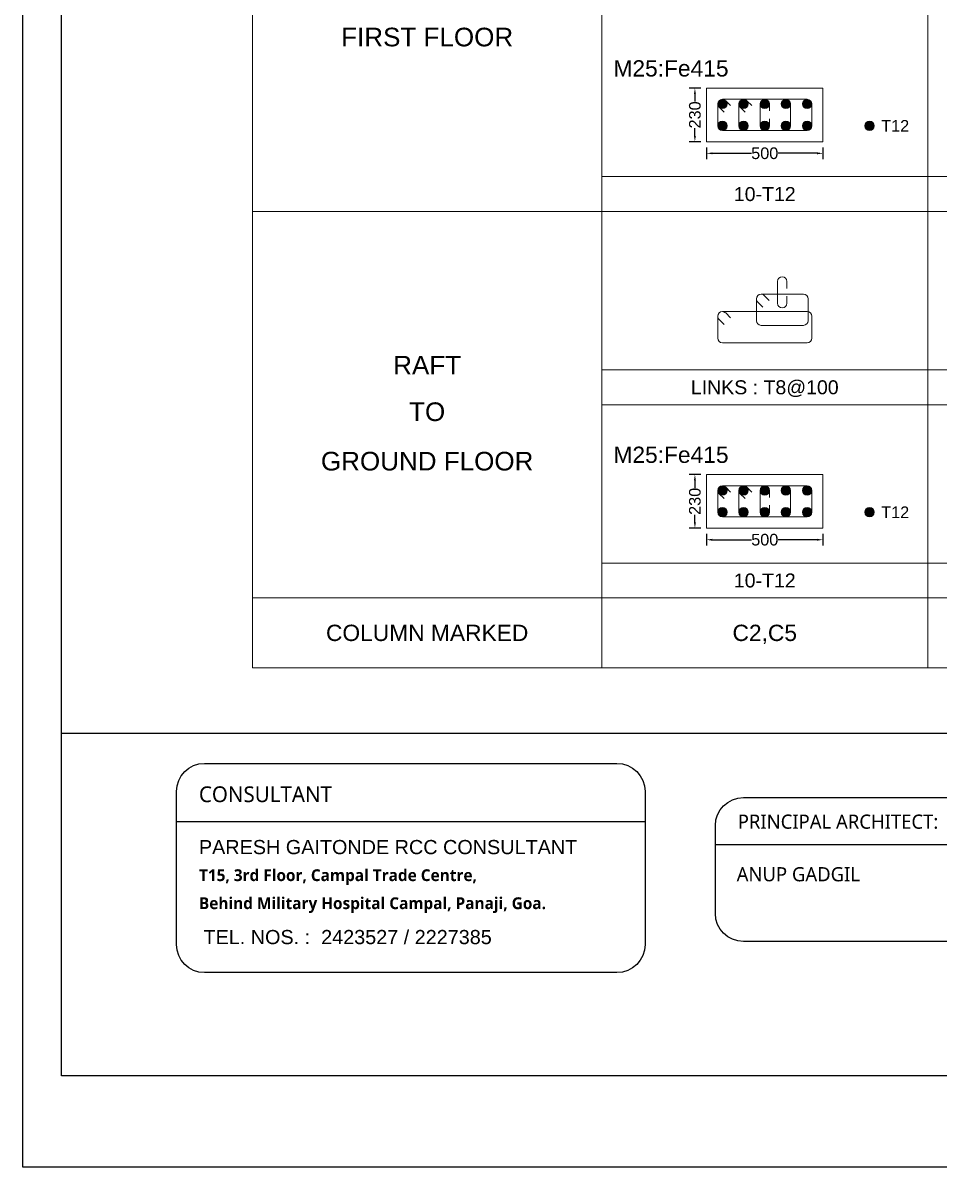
# Model space of a CAD drawing. Header units: millimetres. Extents: x 660818 to 959388, y -495289 to 50450.
# Drawn here: x 741211 to 745146, y -120208 to -115293 of the extents above; entities that cross this region are included whole.
import ezdxf
from ezdxf.enums import TextEntityAlignment as Align

# ---------------------------------------------------------------- set-up
doc = ezdxf.new("R2010")
doc.units = ezdxf.units.MM
doc.header["$LTSCALE"] = 0.01
doc.header["$MEASUREMENT"] = 0
doc.header["$PDMODE"] = 35
for name, color, linetype, lineweight in [('Bar', 4, 'Continuous', 0), ('BorderLine', 7, 'Continuous', 0), ('ConCreatPl', 6, 'Continuous', 0), ('Dim Line', 140, 'Continuous', 0), ('Stirrup', 7, 'Continuous', 0), ('Text1', 2, 'Continuous', 0)]:
    doc.layers.add(name, color=color, linetype=linetype, lineweight=lineweight)
doc.layers.add('RAFT', color=1, linetype='Continuous')
doc.styles.add('New Style', font='arial.ttf', dxfattribs={"height": 50})
doc.styles.get("Standard").update_dxf_attribs({"font": 'arial.ttf'})
doc.dimstyles.new('MyDim', dxfattribs={"dimtxt": 50, "dimasz": 25, "dimexe": 25, "dimexo": 25, "dimgap": 2, "dimtad": 0, "dimtxsty": 'New Style', "dimcen": 2.5, "dimadec": 0, "dimazin": 2, "dimtfac": 1, "dimtdec": 4, "dimtofl": 0, "dimtmove": 0, "dimatfit": 3, "dimfxl": 1, "dimtolj": 1, "dimtzin": 0, "dimarcsym": 0})

# ---------------------------------------------------------------- blocks, each defined once
blk = doc.blocks.new('*D938')
at = {"layer": 'Defpoints', "color": 0, "transparency": 16777216}
for p in [(744147.4, -117463.1), (744647.4, -117463.1), (744647.4, -117513.1)]:
    blk.add_point(p, dxfattribs=at)
at = {"layer": 'Dim Line', "color": 0, "lineweight": -2, "transparency": 16777216}
for p, q in [((744147.4, -117488.1), (744147.4, -117538.1)), ((744172.4, -117513.1), (744340.3, -117513.1)), ((744622.4, -117513.1), (744454.6, -117513.1)), ((744647.4, -117488.1), (744647.4, -117538.1))]:
    blk.add_line(p, q, dxfattribs=at)
at = {"layer": 'Dim Line', "color": 0, "transparency": 16777216}
for points in [[(744172.4, -117509), (744172.4, -117517.3), (744147.4, -117513.1)], [(744622.4, -117509), (744622.4, -117517.3), (744647.4, -117513.1)]]:
    blk.add_solid(points, dxfattribs=at)
at = {"layer": 'Dim Line', "color": 0, "transparency": 16777216, "insert": (744397.4, -117513.1), "char_height": 50, "attachment_point": 5, "style": 'New Style'}
blk.add_mtext('\\A1;500', dxfattribs=at)
blk = doc.blocks.new('*D939')
at = {"layer": 'Defpoints', "color": 0, "transparency": 16777216}
for p in [(744097.4, -117233.1), (744147.4, -117233.1), (744147.4, -117463.1)]:
    blk.add_point(p, dxfattribs=at)
at = {"layer": 'Dim Line', "color": 0, "lineweight": -2, "transparency": 16777216}
for p, q in [((744122.4, -117233.1), (744072.4, -117233.1)), ((744097.4, -117258.1), (744097.4, -117290.5)), ((744097.4, -117438.1), (744097.4, -117405.7)), ((744122.4, -117463.1), (744072.4, -117463.1))]:
    blk.add_line(p, q, dxfattribs=at)
at = {"layer": 'Dim Line', "color": 0, "transparency": 16777216}
for points in [[(744093.2, -117258.1), (744101.6, -117258.1), (744097.4, -117233.1)], [(744093.2, -117438.1), (744101.6, -117438.1), (744097.4, -117463.1)]]:
    blk.add_solid(points, dxfattribs=at)
at = {"layer": 'Dim Line', "color": 0, "transparency": 16777216, "insert": (744097.4, -117348.1), "char_height": 50, "attachment_point": 5, "rotation": 90, "style": 'New Style'}
blk.add_mtext('\\A1;230', dxfattribs=at)
blk = doc.blocks.new('*D940')
at = {"layer": 'Defpoints', "color": 0, "transparency": 16777216}
for p in [(744147.4, -115803.1), (744647.4, -115803.1), (744647.4, -115853.1)]:
    blk.add_point(p, dxfattribs=at)
at = {"layer": 'Dim Line', "color": 0, "lineweight": -2, "transparency": 16777216}
for p, q in [((744147.4, -115828.1), (744147.4, -115878.1)), ((744172.4, -115853.1), (744340.3, -115853.1)), ((744622.4, -115853.1), (744454.6, -115853.1)), ((744647.4, -115828.1), (744647.4, -115878.1))]:
    blk.add_line(p, q, dxfattribs=at)
at = {"layer": 'Dim Line', "color": 0, "transparency": 16777216}
for points in [[(744172.4, -115849), (744172.4, -115857.3), (744147.4, -115853.1)], [(744622.4, -115849), (744622.4, -115857.3), (744647.4, -115853.1)]]:
    blk.add_solid(points, dxfattribs=at)
at = {"layer": 'Dim Line', "color": 0, "transparency": 16777216, "insert": (744397.4, -115853.1), "char_height": 50, "attachment_point": 5, "style": 'New Style'}
blk.add_mtext('\\A1;500', dxfattribs=at)
blk = doc.blocks.new('*D941')
at = {"layer": 'Defpoints', "color": 0, "transparency": 16777216}
for p in [(744097.4, -115573.1), (744147.4, -115573.1), (744147.4, -115803.1)]:
    blk.add_point(p, dxfattribs=at)
at = {"layer": 'Dim Line', "color": 0, "lineweight": -2, "transparency": 16777216}
for p, q in [((744122.4, -115573.1), (744072.4, -115573.1)), ((744097.4, -115598.1), (744097.4, -115630.5)), ((744097.4, -115778.1), (744097.4, -115745.7)), ((744122.4, -115803.1), (744072.4, -115803.1))]:
    blk.add_line(p, q, dxfattribs=at)
at = {"layer": 'Dim Line', "color": 0, "transparency": 16777216}
for points in [[(744093.2, -115598.1), (744101.6, -115598.1), (744097.4, -115573.1)], [(744093.2, -115778.1), (744101.6, -115778.1), (744097.4, -115803.1)]]:
    blk.add_solid(points, dxfattribs=at)
at = {"layer": 'Dim Line', "color": 0, "transparency": 16777216, "insert": (744097.4, -115688.1), "char_height": 50, "attachment_point": 5, "rotation": 90, "style": 'New Style'}
blk.add_mtext('\\A1;230', dxfattribs=at)

msp = doc.modelspace()

# ---------------------------------------------------------------- hatches: boundary and pattern name
at = {"layer": 'Bar'}
h = msp.add_hatch(color=256, dxfattribs=at)
edge = h.paths.add_edge_path()
edge.add_arc((744215.404, -115641.125), 20, 0, 360)
h = msp.add_hatch(color=256, dxfattribs=at)
edge = h.paths.add_edge_path()
edge.add_arc((744306.404, -115641.125), 20, 0, 360)
h = msp.add_hatch(color=256, dxfattribs=at)
edge = h.paths.add_edge_path()
edge.add_arc((744397.404, -115641.125), 20, 0, 360)
h = msp.add_hatch(color=256, dxfattribs=at)
edge = h.paths.add_edge_path()
edge.add_arc((744488.404, -115641.125), 20, 0, 360)
h = msp.add_hatch(color=256, dxfattribs=at)
edge = h.paths.add_edge_path()
edge.add_arc((744579.404, -115641.125), 20, 0, 360)
h = msp.add_hatch(color=256, dxfattribs=at)
edge = h.paths.add_edge_path()
edge.add_arc((744215.404, -115735.125), 20, 0, 360)
h = msp.add_hatch(color=256, dxfattribs=at)
edge = h.paths.add_edge_path()
edge.add_arc((744306.404, -115735.125), 20, 0, 360)
h = msp.add_hatch(color=256, dxfattribs=at)
edge = h.paths.add_edge_path()
edge.add_arc((744397.404, -115735.125), 20, 0, 360)
h = msp.add_hatch(color=256, dxfattribs=at)
edge = h.paths.add_edge_path()
edge.add_arc((744488.404, -115735.125), 20, 0, 360)
h = msp.add_hatch(color=256, dxfattribs=at)
edge = h.paths.add_edge_path()
edge.add_arc((744579.404, -115735.125), 20, 0, 360)
h = msp.add_hatch(color=256, dxfattribs=at)
edge = h.paths.add_edge_path()
edge.add_arc((744847.404, -115735.125), 20, 0, 360)
h = msp.add_hatch(color=256, dxfattribs=at)
edge = h.paths.add_edge_path()
edge.add_arc((744215.404, -117301.125), 20, 0, 360)
h = msp.add_hatch(color=256, dxfattribs=at)
edge = h.paths.add_edge_path()
edge.add_arc((744306.404, -117301.125), 20, 0, 360)
h = msp.add_hatch(color=256, dxfattribs=at)
edge = h.paths.add_edge_path()
edge.add_arc((744397.404, -117301.125), 20, 0, 360)
h = msp.add_hatch(color=256, dxfattribs=at)
edge = h.paths.add_edge_path()
edge.add_arc((744488.404, -117301.125), 20, 0, 360)
h = msp.add_hatch(color=256, dxfattribs=at)
edge = h.paths.add_edge_path()
edge.add_arc((744579.404, -117301.125), 20, 0, 360)
h = msp.add_hatch(color=256, dxfattribs=at)
edge = h.paths.add_edge_path()
edge.add_arc((744215.404, -117395.125), 20, 0, 360)
h = msp.add_hatch(color=256, dxfattribs=at)
edge = h.paths.add_edge_path()
edge.add_arc((744306.404, -117395.125), 20, 0, 360)
h = msp.add_hatch(color=256, dxfattribs=at)
edge = h.paths.add_edge_path()
edge.add_arc((744397.404, -117395.125), 20, 0, 360)
h = msp.add_hatch(color=256, dxfattribs=at)
edge = h.paths.add_edge_path()
edge.add_arc((744488.404, -117395.125), 20, 0, 360)
h = msp.add_hatch(color=256, dxfattribs=at)
edge = h.paths.add_edge_path()
edge.add_arc((744579.404, -117395.125), 20, 0, 360)
h = msp.add_hatch(color=256, dxfattribs=at)
edge = h.paths.add_edge_path()
edge.add_arc((744847.404, -117395.125), 20, 0, 360)

# ---------------------------------------------------------------- linework, layer by layer
at = {"color": 151}
for p, q in [((741870.833, -118723.798), (743883.187, -118723.798)), ((744185.175, -118822.502), (745704.019, -118822.502))]:
    msp.add_line(p, q, dxfattribs=at)
for points in [[(741991.333, -118473.986), (743762.687, -118473.986, -0.41421356), (743883.187, -118594.486), (743883.187, -119252.326, -0.41421356), (743762.687, -119372.826), (741991.333, -119372.826, -0.41421356), (741870.833, -119252.326), (741870.833, -118594.486, -0.41421356)], [(744305.675, -118620.713), (745583.519, -118620.713, -0.41421356), (745704.019, -118741.213), (745704.019, -119118.47, -0.41421356), (745583.519, -119238.97), (744305.675, -119238.97, -0.41421356), (744185.175, -119118.47), (744185.175, -118741.213, -0.41421356)]]:
    msp.add_lwpolyline(points, format="xyb", close=True, dxfattribs=at)
at = {"layer": 'Bar'}
for centre in [(744215.404, -115641.125), (744306.404, -115641.125), (744397.404, -115641.125), (744488.404, -115641.125), (744579.404, -115641.125), (744215.404, -115735.125), (744306.404, -115735.125), (744397.404, -115735.125), (744488.404, -115735.125), (744579.404, -115735.125), (744847.404, -115735.125), (744215.404, -117301.125), (744306.404, -117301.125), (744397.404, -117301.125), (744488.404, -117301.125), (744579.404, -117301.125), (744215.404, -117395.125), (744306.404, -117395.125), (744397.404, -117395.125), (744488.404, -117395.125), (744579.404, -117395.125), (744847.404, -117395.125)]:
    msp.add_circle(centre, 20, dxfattribs=at)
at = {"layer": 'BorderLine'}
for p, q in [((742197.404, -115963.125), (742197.404, -114163.125)), ((743697.404, -116103.125), (743697.404, -114443.125)), ((743697.404, -116103.125), (743697.404, -114443.125)), ((745097.404, -116103.125), (745097.404, -114443.125)), ((743697.404, -115953.125), (745097.404, -115953.125)), ((745097.404, -115953.125), (746597.404, -115953.125)), ((742197.404, -118063.125), (742197.404, -115963.125)), ((742197.404, -116103.125), (743697.404, -116103.125)), ((743697.404, -117763.125), (743697.404, -116103.125)), ((743697.404, -118063.125), (743697.404, -116103.125)), ((743697.404, -117763.125), (743697.404, -116103.125)), ((743697.404, -116103.125), (745097.404, -116103.125)), ((745097.404, -117763.125), (745097.404, -116103.125)), ((745097.404, -116103.125), (746597.404, -116103.125)), ((743697.404, -116783.125), (745097.404, -116783.125)), ((745097.404, -116783.125), (746597.404, -116783.125)), ((743697.404, -116933.125), (745097.404, -116933.125)), ((745097.404, -116933.125), (746597.404, -116933.125)), ((743697.404, -117613.125), (745097.404, -117613.125)), ((745097.404, -117613.125), (746597.404, -117613.125)), ((742197.404, -117763.125), (743697.404, -117763.125)), ((742197.404, -117763.125), (743697.404, -117763.125)), ((743697.404, -118063.125), (743697.404, -117763.125)), ((743697.404, -117763.125), (745097.404, -117763.125)), ((743697.404, -117763.125), (745097.404, -117763.125)), ((745097.404, -118063.125), (745097.404, -117763.125)), ((745097.404, -117763.125), (746597.404, -117763.125)), ((745097.404, -117763.125), (746597.404, -117763.125)), ((742197.404, -118063.125), (743697.404, -118063.125)), ((743697.404, -118063.125), (745097.404, -118063.125)), ((745097.404, -118063.125), (746597.404, -118063.125))]:
    msp.add_line(p, q, dxfattribs=at)
at = {"layer": 'ConCreatPl', "flags": 128}
for points in [[(744147.404, -115803.125), (744647.404, -115803.125), (744647.404, -115573.125), (744147.404, -115573.125)], [(744147.404, -117463.125), (744647.404, -117463.125), (744647.404, -117233.125), (744147.404, -117233.125)]]:
    msp.add_lwpolyline(points, close=True, dxfattribs=at)
at = {"layer": 'RAFT', "ltscale": 0.5}
msp.add_line((741377.144, -118344.151), (751989.712, -118344.151), dxfattribs=at)
for points in [[(741211.036, -110470.938), (752247.64, -110470.938), (752247.64, -120208.209), (741211.036, -120208.209)], [(741377.144, -110680.277), (751989.712, -110680.277), (751989.712, -119815.577), (741377.144, -119815.577)]]:
    msp.add_lwpolyline(points, close=True, dxfattribs=at)
at = {"layer": 'Stirrup', "flags": 128}
for points in [[(744250.76, -115648.196), (744229.546, -115626.983, 0.19891237), (744215.404, -115621.125), (744215.404, -115621.125, 0.41421356), (744195.404, -115641.125), (744195.404, -115735.125, 0.41421356), (744215.404, -115755.125), (744579.404, -115755.125, 0.41421356), (744599.404, -115735.125), (744599.404, -115641.125, 0.41421356), (744579.404, -115621.125), (744215.404, -115621.125, 0.41421356), (744195.404, -115641.125), (744195.404, -115641.116, 0.19910951), (744201.273, -115655.269), (744222.516, -115676.48)], [(744341.76, -115648.196), (744320.546, -115626.983, 0.19891237), (744306.404, -115621.125), (744306.404, -115621.125, 0.41421356), (744286.404, -115641.125), (744286.404, -115735.125, 0.41421356), (744306.404, -115755.125), (744488.404, -115755.125, 0.41421356), (744508.404, -115735.125), (744508.404, -115641.125, 0.41421356), (744488.404, -115621.125), (744306.404, -115621.125, 0.41421356), (744286.404, -115641.125), (744286.404, -115641.116, 0.19910951), (744292.273, -115655.269), (744313.516, -115676.48)], [(744417.404, -115671.125), (744417.404, -115641.125, 0.41421356), (744397.404, -115621.125), (744397.404, -115621.125, 0.41421356), (744377.404, -115641.125), (744377.404, -115735.125, 0.41421356), (744397.404, -115755.125), (744397.404, -115755.125, 0.41421356), (744417.404, -115735.125), (744417.404, -115705.125)], [(744492.404, -116433.125), (744492.404, -116403.125, 0.41421356), (744472.404, -116383.125), (744472.404, -116383.125, 0.41421356), (744452.404, -116403.125), (744452.404, -116497.125, 0.41421356), (744472.404, -116517.125), (744472.404, -116517.125, 0.41421356), (744492.404, -116497.125), (744492.404, -116467.125)], [(744416.76, -116485.196), (744395.546, -116463.983, 0.19891237), (744381.404, -116458.125), (744381.404, -116458.125, 0.41421356), (744361.404, -116478.125), (744361.404, -116572.125, 0.41421356), (744381.404, -116592.125), (744563.404, -116592.125, 0.41421356), (744583.404, -116572.125), (744583.404, -116478.125, 0.41421356), (744563.404, -116458.125), (744381.404, -116458.125, 0.41421356), (744361.404, -116478.125), (744361.404, -116478.116, 0.19910951), (744367.273, -116492.269), (744388.516, -116513.48)], [(744250.76, -116560.196), (744229.546, -116538.983, 0.19891237), (744215.404, -116533.125), (744215.404, -116533.125, 0.41421356), (744195.404, -116553.125), (744195.404, -116647.125, 0.41421356), (744215.404, -116667.125), (744579.404, -116667.125, 0.41421356), (744599.404, -116647.125), (744599.404, -116553.125, 0.41421356), (744579.404, -116533.125), (744215.404, -116533.125, 0.41421356), (744195.404, -116553.125), (744195.404, -116553.116, 0.19910951), (744201.273, -116567.269), (744222.516, -116588.48)], [(744250.76, -117308.196), (744229.546, -117286.983, 0.19891237), (744215.404, -117281.125), (744215.404, -117281.125, 0.41421356), (744195.404, -117301.125), (744195.404, -117395.125, 0.41421356), (744215.404, -117415.125), (744579.404, -117415.125, 0.41421356), (744599.404, -117395.125), (744599.404, -117301.125, 0.41421356), (744579.404, -117281.125), (744215.404, -117281.125, 0.41421356), (744195.404, -117301.125), (744195.404, -117301.116, 0.19910951), (744201.273, -117315.269), (744222.516, -117336.48)], [(744341.76, -117308.196), (744320.546, -117286.983, 0.19891237), (744306.404, -117281.125), (744306.404, -117281.125, 0.41421356), (744286.404, -117301.125), (744286.404, -117395.125, 0.41421356), (744306.404, -117415.125), (744488.404, -117415.125, 0.41421356), (744508.404, -117395.125), (744508.404, -117301.125, 0.41421356), (744488.404, -117281.125), (744306.404, -117281.125, 0.41421356), (744286.404, -117301.125), (744286.404, -117301.116, 0.19910951), (744292.273, -117315.269), (744313.516, -117336.48)], [(744417.404, -117331.125), (744417.404, -117301.125, 0.41421356), (744397.404, -117281.125), (744397.404, -117281.125, 0.41421356), (744377.404, -117301.125), (744377.404, -117395.125, 0.41421356), (744397.404, -117415.125), (744397.404, -117415.125, 0.41421356), (744417.404, -117395.125), (744417.404, -117365.125)]]:
    msp.add_lwpolyline(points, format="xyb", dxfattribs=at)

# ---------------------------------------------------------------- texts
at = {"color": 151, "attachment_point": 1}
for s, width, heights, insert, char_height in [('{\\fLucida Calligraphy|b0|i0|c0|p66;CONSULTANT}', 1188.69725, [-67.626], (741967.06, -118572.596), 67.62566), ('{\\fLucida Calligraphy|b0|i0|c0|p66;PRINCIPAL ARCHITECT:}', 5632.23919, [-60.863], (744281.402, -118693.711), 60.8631), ('PARESH GAITONDE RCC CONSULTANT', 7423.30961, [-62.98], (741967.06, -118802.943), 60.8631), ('{\\fLucida Calligraphy|b1|i0|c0|p66;T15, 3rd Floor, Campal Trade Centre,}', 7423.30961, [-67.626], (741967.06, -118928.784), 50.71925), ('{\\fLucida Calligraphy|b0|i0|c0|p66;\\H0.9x;\\C40;ANUP GADGIL}', 2138.49799, [-60.863], (744276.778, -118919.631), 67.62566), ('{\\fLucida Calligraphy|b1|i0|c0|p66;Behind Military Hospital Campal, Panaji, Goa.}', 9060.06026, [-67.626], (741967.06, -119049.206), 50.71925)]:
    msp.add_mtext_dynamic_manual_height_columns(s, width=width, gutter_width=12.5, heights=heights, dxfattribs=dict(at, insert=insert, char_height=char_height))
at = {"color": 151, "insert": (741986.633, -119189.511), "char_height": 60.8631, "width": 1840.38536, "attachment_point": 1}
msp.add_mtext('TEL. NOS. :  2423527 / 2227385', dxfattribs=at)
at = {"layer": 'Text1', "style": 'New Style'}
for s, height, p in [('FIRST FLOOR', 80, (742947.404, -115353.588)), ('10-T12', 60, (744397.404, -116028.125)), ('RAFT', 80, (742947.404, -116763.125)), ('LINKS : T8@100', 60, (744397.404, -116858.125)), ('TO', 80, (742947.404, -116963.125)), ('GROUND FLOOR', 80, (742947.404, -117175.523)), ('10-T12', 60, (744397.404, -117688.125)), ('COLUMN MARKED', 70, (742947.404, -117913.125)), ('C2,C5', 70, (744397.404, -117913.125))]:
    msp.add_text(s, height=height, dxfattribs=at).set_placement(p, align=Align.MIDDLE_CENTER)
for p in [(743747.404, -115523.125), (743747.404, -117183.125)]:
    msp.add_text('M25:Fe415', height=70, dxfattribs=at).set_placement(p)
for p in [(744897.404, -115735.125), (744897.404, -117395.125)]:
    msp.add_text('T12', height=50, dxfattribs=at).set_placement(p, align=Align.MIDDLE_LEFT)

# ---------------------------------------------------------------- dimensions: what is measured, and where the dimension line sits
at = {"layer": 'Dim Line'}
for base, p1, p2, angle, picture, middle in [((744097.404, -115573.125), (744147.404, -115803.125), (744147.404, -115573.125), 90, '*D941', (744097.404, -115688.125)), ((744647.404, -115853.125), (744147.404, -115803.125), (744647.404, -115803.125), 0, '*D940', (744397.404, -115853.125)), ((744097.404, -117233.125), (744147.404, -117463.125), (744147.404, -117233.125), 90, '*D939', (744097.404, -117348.125)), ((744647.404, -117513.125), (744147.404, -117463.125), (744647.404, -117463.125), 0, '*D938', (744397.404, -117513.125))]:
    dim = msp.add_linear_dim(base=base, p1=p1, p2=p2, angle=angle, dimstyle='MyDim', dxfattribs=at)
    dim.commit()
    dim.dimension.update_dxf_attribs({"geometry": picture, "text_midpoint": middle, "dimtype": 161})

doc.saveas('drawing.dxf')
